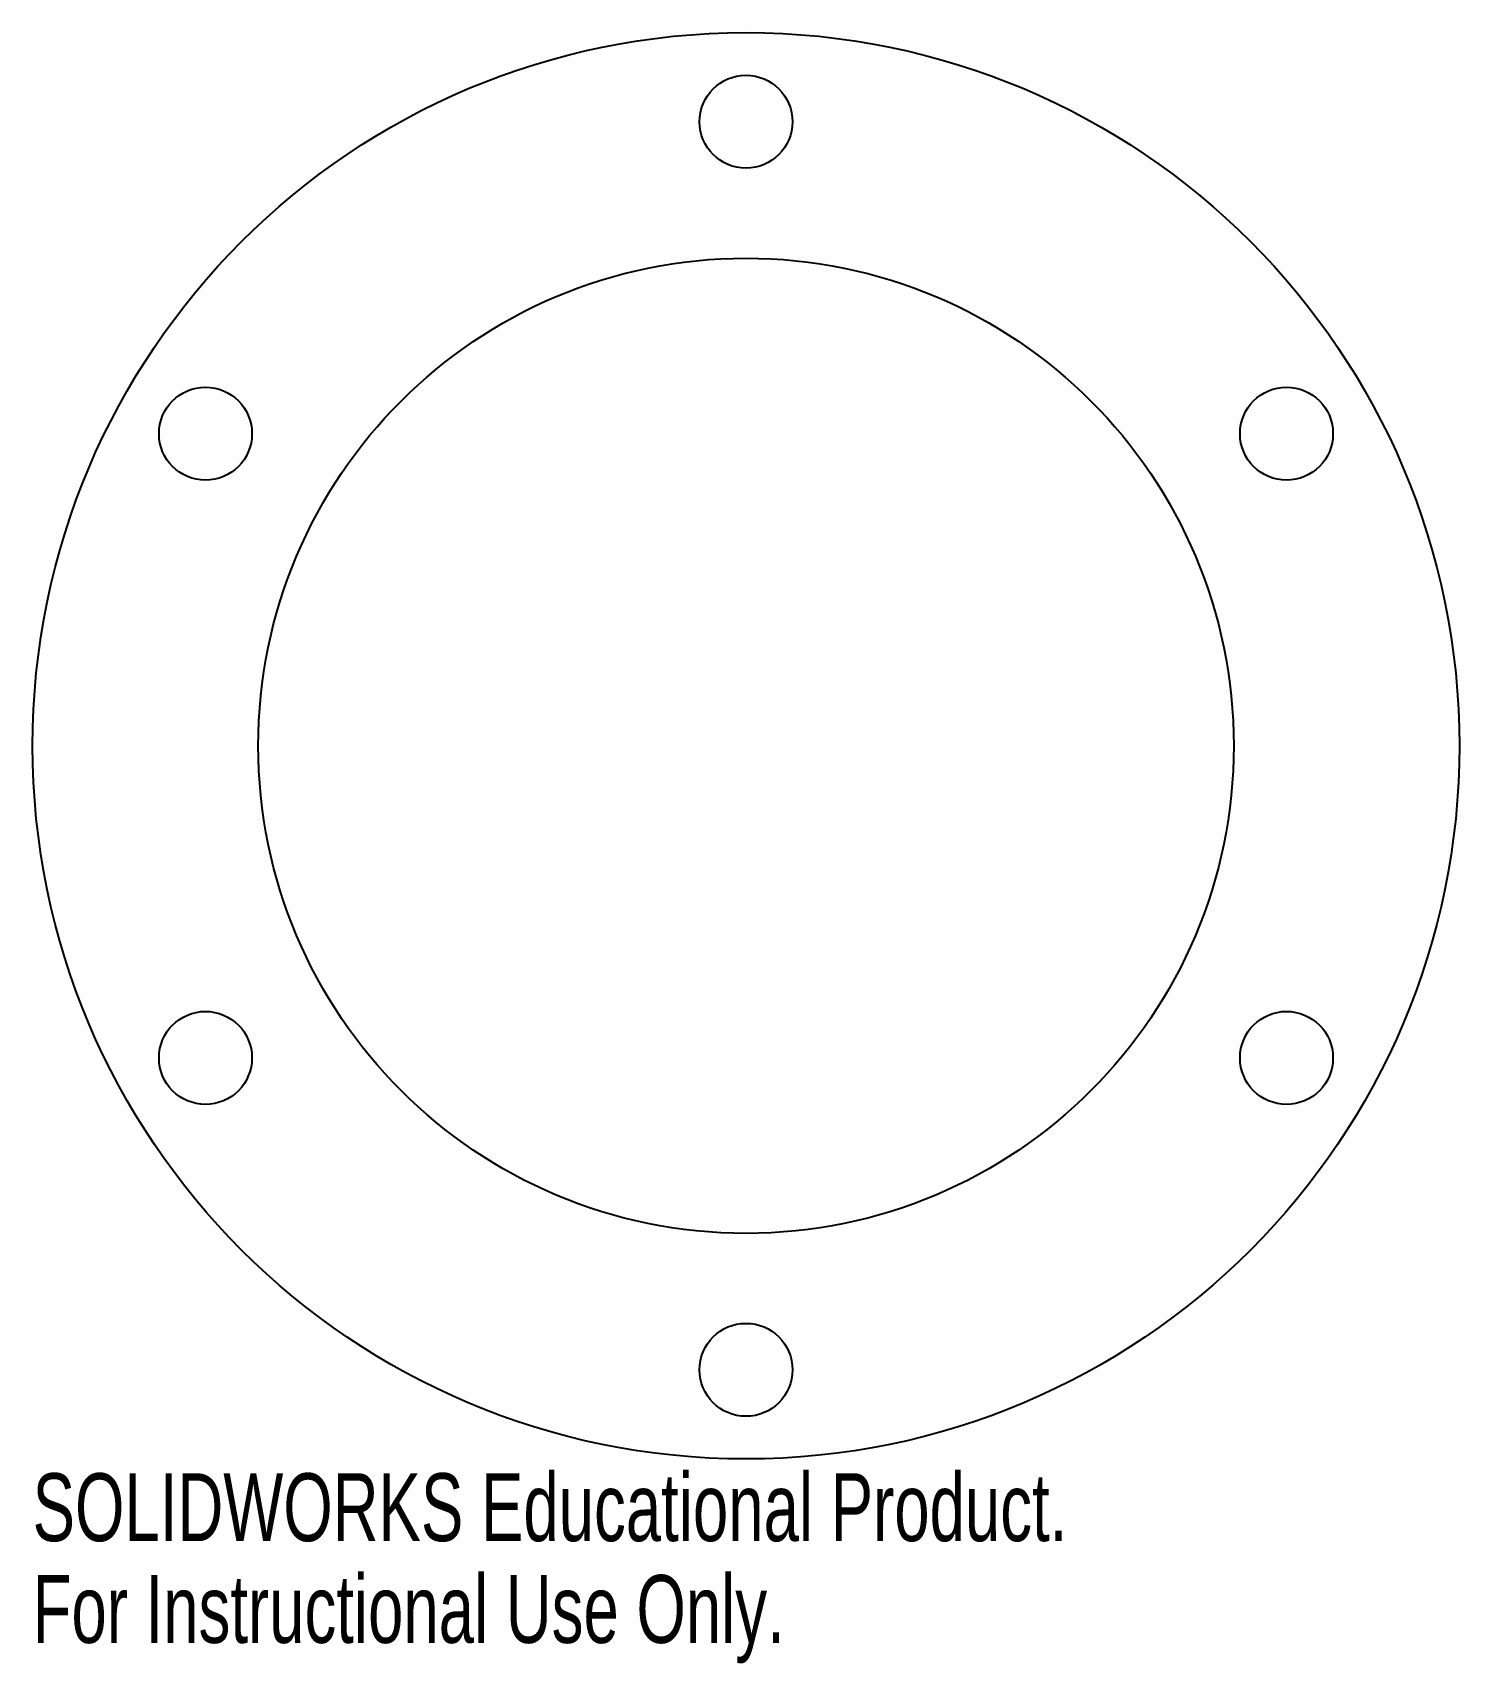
# Model space of a CAD drawing. Header units: millimetres. Extents: x -51 to 51, y -65 to 51.
import ezdxf

# ---------------------------------------------------------------- set-up
doc = ezdxf.new("R2010")
doc.units = ezdxf.units.MM
doc.styles.add('SLDTEXTSTYLE0', font='TXT', dxfattribs={"width": 0.7})

msp = doc.modelspace()

# ---------------------------------------------------------------- linework, layer by layer
at = {"color": 7, "linetype": 'Continuous', "lineweight": 25}
for centre, radius in [((0, 0), 50.8), ((0, 44.45), 3.31), ((0, 0), 34.73), ((-38.49, 22.23), 3.31), ((38.49, 22.23), 3.31), ((-38.49, -22.23), 3.31), ((38.49, -22.23), 3.31), ((0, -44.45), 3.31)]:
    msp.add_circle(centre, radius, dxfattribs=at)

# ---------------------------------------------------------------- texts
at = {"color": 7, "linetype": 'Continuous', "char_height": 4.8336, "attachment_point": 1, "style": 'SLDTEXTSTYLE0'}
for s, insert in [('SOLIDWORKS Educational Product.', (-50.8, -51.82)), ('For Instructional Use Only.', (-50.8, -59.07))]:
    msp.add_mtext(s, dxfattribs=dict(at, insert=insert))

doc.saveas('drawing.dxf')
